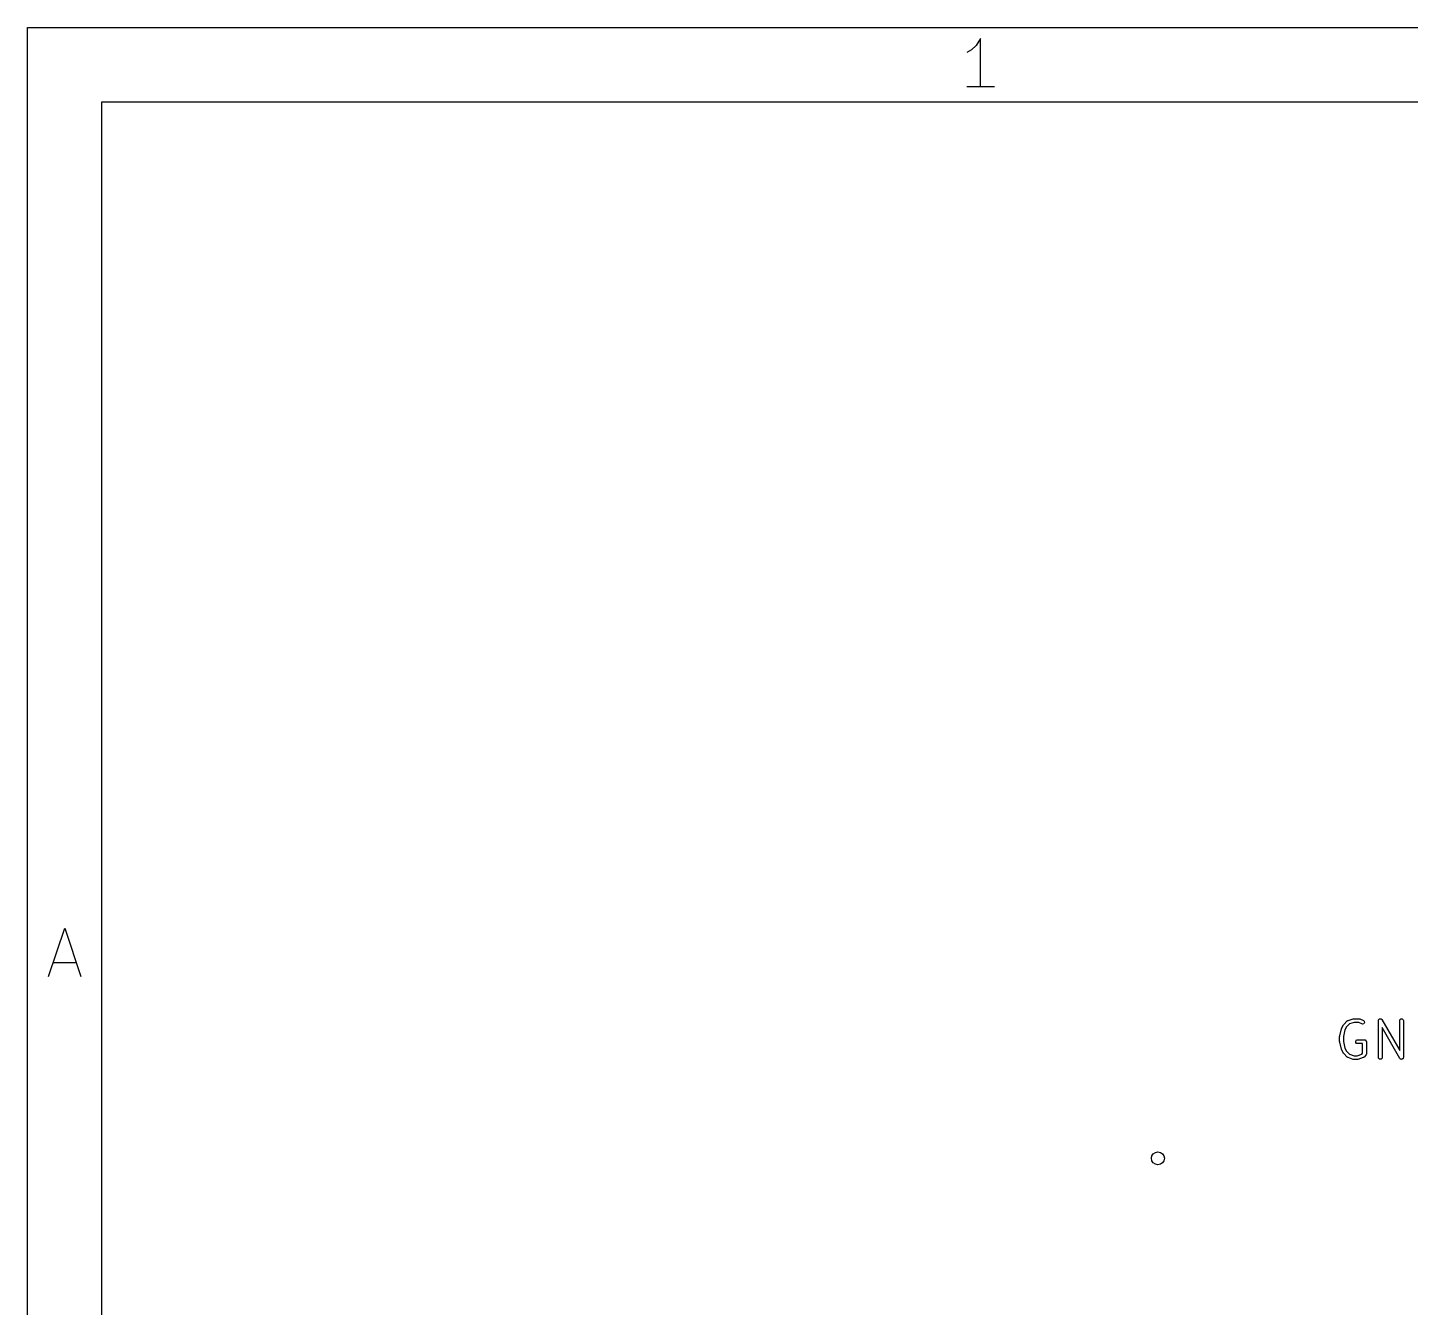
# Model space of a CAD drawing. Header units: inches. Extents: x 0.4 to 11.3, y -7.9 to -0.4.
# Drawn here: x 0.394 to 1.863, y -1.753 to -0.394 of the extents above; entities that cross this region are included whole.
import ezdxf

# ---------------------------------------------------------------- set-up
doc = ezdxf.new("R2010")
doc.units = ezdxf.units.IN
doc.header["$MEASUREMENT"] = 0
doc.layers.add('F.Silkscreen', color=41, linetype='CONTINUOUS', true_color=0xf2eda1)

msp = doc.modelspace()

# ---------------------------------------------------------------- linework, layer by layer
at = {"layer": 'BLACK', "linetype": 'CONTINUOUS'}
for p, q in [((0.3937, -0.3937), (11.2993, -0.3937)), ((0.3937, -7.8743), (0.3937, -0.3937)), ((1.4062, -0.4053), (1.4013, -0.4126)), ((1.4062, -0.4564), (1.4062, -0.4053)), ((1.3965, -0.4174), (1.3916, -0.4199)), ((1.4013, -0.4126), (1.3965, -0.4174)), ((1.4208, -0.4564), (1.3916, -0.4564)), ((0.4724, -0.4724), (11.2206, -0.4724)), ((0.4724, -7.7956), (0.4724, -0.4724)), ((0.416, -1.4013), (0.4331, -1.3501)), ((0.4331, -1.3501), (0.4501, -1.4013)), ((0.4209, -1.3867), (0.4453, -1.3867))]:
    msp.add_line(p, q, dxfattribs=at)
at = {"layer": 'F.Silkscreen', "linetype": 'CONTINUOUS'}
for p, q in [((1.7897, -1.4566), (1.7916, -1.4529)), ((1.7916, -1.4529), (1.7918, -1.4526)), ((1.7918, -1.4526), (1.792, -1.4524)), ((1.792, -1.4524), (1.7957, -1.4486)), ((1.7982, -1.4517), (1.795, -1.4549)), ((1.7957, -1.4486), (1.7958, -1.4486)), ((1.7958, -1.4485), (1.7961, -1.4484)), ((1.7958, -1.4486), (1.7958, -1.4485)), ((1.7961, -1.4484), (1.7964, -1.4482)), ((1.7964, -1.4482), (1.7965, -1.4481)), ((1.7964, -1.4482), (1.7964, -1.4482)), ((1.7965, -1.4481), (1.8021, -1.4463)), ((1.8031, -1.4501), (1.7982, -1.4517)), ((1.8021, -1.4463), (1.8024, -1.4462)), ((1.8024, -1.4462), (1.8027, -1.4462)), ((1.8027, -1.4462), (1.8084, -1.4462)), ((1.8079, -1.4501), (1.8031, -1.4501)), ((1.8112, -1.4518), (1.8079, -1.4501)), ((1.8084, -1.4462), (1.8085, -1.4462)), ((1.8085, -1.4462), (1.8085, -1.4462)), ((1.8085, -1.4462), (1.8088, -1.4462)), ((1.8088, -1.4462), (1.8091, -1.4463)), ((1.8091, -1.4463), (1.8091, -1.4463)), ((1.8091, -1.4463), (1.8092, -1.4464)), ((1.8092, -1.4464), (1.813, -1.4482)), ((1.812, -1.452), (1.8112, -1.4518)), ((1.8134, -1.4515), (1.812, -1.452)), ((1.813, -1.4482), (1.8136, -1.4487)), ((1.8141, -1.4501), (1.8134, -1.4515)), ((1.8136, -1.4487), (1.8141, -1.4501)), ((1.8289, -1.4481), (1.829, -1.4474)), ((1.8289, -1.4875), (1.8289, -1.4481)), ((1.829, -1.4474), (1.8292, -1.4472)), ((1.8292, -1.4472), (1.8293, -1.4469)), ((1.8293, -1.4469), (1.8297, -1.4467)), ((1.8297, -1.4467), (1.8301, -1.4463)), ((1.8301, -1.4463), (1.8304, -1.4463)), ((1.8304, -1.4463), (1.8306, -1.4462)), ((1.8306, -1.4462), (1.8311, -1.4463)), ((1.8311, -1.4463), (1.8316, -1.4463)), ((1.8316, -1.4463), (1.8318, -1.4465)), ((1.8318, -1.4465), (1.8321, -1.4466)), ((1.8321, -1.4466), (1.8326, -1.4472)), ((1.8326, -1.4472), (1.8514, -1.4801)), ((1.8514, -1.4481), (1.8515, -1.4474)), ((1.8514, -1.4801), (1.8514, -1.4481)), ((1.8515, -1.4474), (1.8526, -1.4463)), ((1.8526, -1.4463), (1.8541, -1.4463)), ((1.8541, -1.4463), (1.8552, -1.4474)), ((1.8552, -1.4474), (1.8553, -1.4481)), ((1.8553, -1.4481), (1.8553, -1.4875)), ((1.7876, -1.465), (1.7877, -1.4648)), ((1.7876, -1.4706), (1.7876, -1.465)), ((1.7877, -1.4645), (1.7896, -1.457)), ((1.7877, -1.4648), (1.7877, -1.4645)), ((1.7896, -1.457), (1.7897, -1.4568)), ((1.7897, -1.4568), (1.7897, -1.4566)), ((1.7933, -1.4582), (1.7916, -1.4652)), ((1.7916, -1.4652), (1.7916, -1.4704)), ((1.795, -1.4549), (1.7933, -1.4582)), ((1.8047, -1.4699), (1.8057, -1.4688)), ((1.8057, -1.4688), (1.8065, -1.4687)), ((1.8065, -1.4687), (1.814, -1.4687)), ((1.814, -1.4687), (1.8147, -1.4688)), ((1.8147, -1.4688), (1.8158, -1.4699)), ((1.8516, -1.4885), (1.8328, -1.4555)), ((1.8328, -1.4555), (1.8328, -1.4875)), ((1.7877, -1.4709), (1.7876, -1.4706)), ((1.7877, -1.4711), (1.7877, -1.4709)), ((1.7896, -1.4786), (1.7877, -1.4711)), ((1.7897, -1.4788), (1.7896, -1.4786)), ((1.7897, -1.479), (1.7897, -1.4788)), ((1.7916, -1.4828), (1.7897, -1.479)), ((1.7916, -1.4704), (1.7933, -1.4774)), ((1.7918, -1.483), (1.7916, -1.4828)), ((1.792, -1.4833), (1.7918, -1.483)), ((1.7957, -1.487), (1.792, -1.4833)), ((1.7933, -1.4774), (1.795, -1.4807)), ((1.795, -1.4807), (1.7982, -1.4839)), ((1.8047, -1.4714), (1.8047, -1.4699)), ((1.8057, -1.4724), (1.8047, -1.4714)), ((1.8065, -1.4726), (1.8057, -1.4724)), ((1.812, -1.4726), (1.8065, -1.4726)), ((1.8111, -1.4839), (1.812, -1.4829)), ((1.812, -1.4829), (1.812, -1.4726)), ((1.8158, -1.4699), (1.816, -1.4706)), ((1.816, -1.4706), (1.816, -1.4837)), ((1.7958, -1.4871), (1.7957, -1.487)), ((1.7961, -1.4873), (1.7958, -1.4871)), ((1.7958, -1.4871), (1.7958, -1.4871)), ((1.7964, -1.4874), (1.7961, -1.4873)), ((1.7965, -1.4875), (1.7964, -1.4874)), ((1.7964, -1.4874), (1.7964, -1.4874)), ((1.8021, -1.4894), (1.7965, -1.4875)), ((1.7982, -1.4839), (1.8031, -1.4855)), ((1.8024, -1.4894), (1.8021, -1.4894)), ((1.8027, -1.4895), (1.8024, -1.4894)), ((1.8065, -1.4895), (1.8027, -1.4895)), ((1.8031, -1.4855), (1.8062, -1.4855)), ((1.8062, -1.4855), (1.8111, -1.4839)), ((1.8068, -1.4894), (1.8065, -1.4895)), ((1.8071, -1.4894), (1.8068, -1.4894)), ((1.8127, -1.4875), (1.8071, -1.4894)), ((1.8128, -1.4874), (1.8127, -1.4875)), ((1.8129, -1.4874), (1.8128, -1.4874)), ((1.8131, -1.4873), (1.8129, -1.4874)), ((1.8134, -1.4871), (1.8131, -1.4873)), ((1.8135, -1.487), (1.8134, -1.4871)), ((1.8134, -1.4871), (1.8134, -1.4871)), ((1.8154, -1.4851), (1.8135, -1.487)), ((1.8158, -1.4845), (1.8154, -1.4851)), ((1.816, -1.4837), (1.8158, -1.4845)), ((1.829, -1.4883), (1.8289, -1.4875)), ((1.8301, -1.4893), (1.829, -1.4883)), ((1.8316, -1.4893), (1.8301, -1.4893)), ((1.8327, -1.4883), (1.8316, -1.4893)), ((1.8328, -1.4875), (1.8327, -1.4883)), ((1.8522, -1.4891), (1.8516, -1.4885)), ((1.8524, -1.4891), (1.8522, -1.4891)), ((1.8526, -1.4893), (1.8524, -1.4891)), ((1.8531, -1.4893), (1.8526, -1.4893)), ((1.8536, -1.4894), (1.8531, -1.4893)), ((1.8538, -1.4893), (1.8536, -1.4894)), ((1.8541, -1.4893), (1.8538, -1.4893)), ((1.8545, -1.489), (1.8541, -1.4893)), ((1.8549, -1.4887), (1.8545, -1.489)), ((1.855, -1.4884), (1.8549, -1.4887)), ((1.8552, -1.4883), (1.855, -1.4884)), ((1.8553, -1.4875), (1.8552, -1.4883))]:
    msp.add_line(p, q, dxfattribs=at)
at = {"layer": 'F.Silkscreen'}
msp.add_circle((1.5945, -1.5945), 0.00689, dxfattribs=at)
msp.add_circle((1.5945, -1.5945), 0.00689, dxfattribs=at)

doc.saveas('drawing.dxf')
